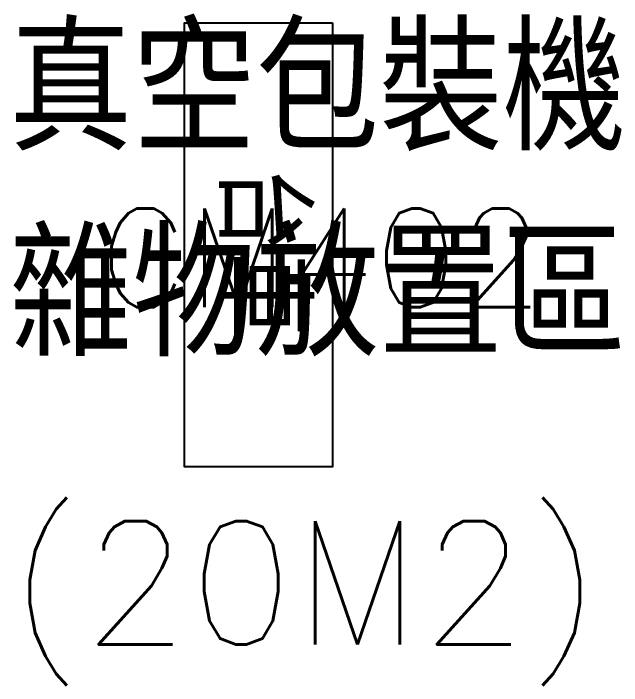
# Model space of a CAD drawing. Extents: x -80 to 56020, y 18240 to 42185.
# Drawn here: x 3628.2 to 3874.6, y 20828.7 to 21101 of the extents above; entities that cross this region are included whole.
import ezdxf

# ---------------------------------------------------------------- set-up
doc = ezdxf.new("R2010")
doc.units = 0
doc.header["$LTSCALE"] = 200
doc.linetypes.add('HIDDEN', pattern=[0.3, 0.2, -0.1])
doc.layers.add('SMT Line', color=5, linetype='Continuous')
doc.layers.add('緯穎生產設備', color=7, linetype='Continuous')
doc.styles.add('C1', font='SIMPLEX.shx', dxfattribs={"bigfont": 'CHINESET.shx'})
doc.styles.add('CCAD', font='TXT', dxfattribs={"bigfont": 'CCAD'})
doc.styles.add('DIM', font='simplex.shx', dxfattribs={"bigfont": 'chineset.shx'})

msp = doc.modelspace()

# ---------------------------------------------------------------- linework, layer by layer
at = {"layer": '緯穎生產設備'}
msp.add_lwpolyline([(3757.5, 21097.239), (3757.5, 20917.239), (3697.5, 20917.239), (3697.5, 21097.239)], close=True, dxfattribs=at)

# ---------------------------------------------------------------- texts
at = {"color": 3, "char_height": 50, "attachment_point": 1, "style": 'DIM'}
for s, insert in [('真空包裝機 雜物放置區', (3626.387, 21095.467)), ('(20M2)', (3626.234, 20895.325))]:
    msp.add_mtext_dynamic_manual_height_columns(s, width=312.06761, gutter_width=82.817, heights=[184.679], dxfattribs=dict(at, insert=insert))
at = {"layer": 'SMT Line', "color": 5, "linetype": 'HIDDEN', "lineweight": 25, "insert": (3842.801, 21021.953, 10.965), "char_height": 40, "attachment_point": 3, "style": 'CCAD'}
msp.add_mtext('{\\C1;CM402}', dxfattribs=at)
at = {"layer": '緯穎生產設備', "insert": (3746.5, 21039.239), "char_height": 35, "attachment_point": 1, "rotation": 270, "style": 'C1'}
msp.add_mtext_dynamic_manual_height_columns('台車', width=89.42046, gutter_width=1069.173, heights=[32.989], dxfattribs=at)

doc.saveas('drawing.dxf')
